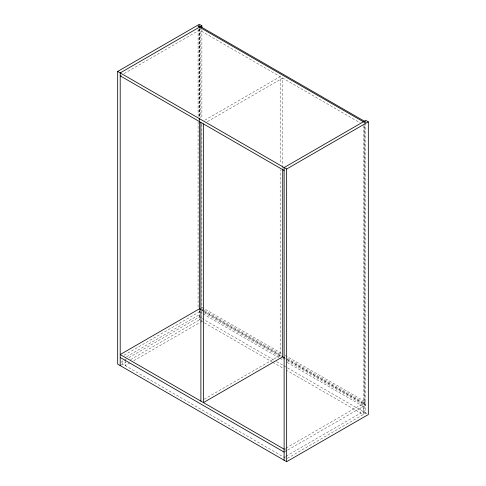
<?xml version="1.0" encoding="UTF-8"?>
<svg xmlns="http://www.w3.org/2000/svg" width="486" height="486" viewBox="0 0 486 486"><rect width="100%" height="100%" fill="white"/><g stroke="black" fill="none" stroke-linecap="round" stroke-linejoin="round"><path stroke-width="0.36" stroke-dasharray="2.43 1.82" d="M120.206 75.846L121.518 75.087M124.137 73.574L199.485 30.071L360.12 122.812M204.825 120.157L280.173 76.66L280.173 163.752M207.364 121.621L282.712 78.118L282.712 168.247M124.052 355.254L199.922 311.453M126.585 356.718L199.916 314.381M120.941 362.252L123.553 360.746M124.203 360.369L126.166 359.233M128.778 357.726L199.345 316.987L201.247 318.081M120.838 365.235L126.087 362.21M130.6 359.604L199.922 319.581M129.859 362.957L125.279 365.606L125.279 357.471M133.79 360.691L201.228 321.756M204.169 399.237L280.173 355.357L280.173 169.808M284.122 449.179L285.428 448.426M286.078 448.049L365.794 402.025L285.148 355.466M284.122 452.108L365.794 404.953L285.057 358.34M284.122 457.308L285.428 456.554M286.084 456.178L360.721 413.082L360.721 404.953M287.311 458.395L365.794 413.082L365.794 124.191M201.878 307.389L281.868 353.571M201.787 308.962L203.749 310.098M204.406 310.475L281.771 355.145M287.676 358.553L364.385 402.839M201.453 309.91L203.421 311.046M204.077 311.423L281.443 356.092M287.341 359.5L363.4 403.41M201.69 310.208L281.212 356.123M203.986 312.674L280.13 356.633M282.755 358.152L286.697 360.424M287.354 360.8L364.81 405.518L364.81 123.353M199.345 311.781L279.335 357.963M279.991 358.34L283.271 360.235M287.202 362.507L363.261 406.418L363.261 414.546L287.202 370.636M201.878 318.452L274.001 360.09M276.625 361.602L283.18 365.387M283.836 365.764L368.327 414.546M200.657 320.669L272.124 361.93M272.78 362.307L283.271 368.364M284.753 449.544L286.655 450.644M285.343 458.019L122.739 364.142L122.739 360.442M364.385 125.759L364.385 413.896M363.4 125.57L363.4 414.467M201.878 29.555L201.878 118.268M201.878 124.337L201.878 321.374M200.475 27.338L200.475 117.569M199.485 28.607L199.485 120.413M199.485 310.73L199.485 319.831M199.345 28.85L199.345 117.563M199.345 118.323L199.345 120.601M199.345 310.159L199.345 319.91M199.066 28.796L199.066 117.545M199.066 118.305L199.066 120.577M198.081 29.367L198.081 116.597M198.081 121.907L198.081 307.747"/><path stroke-width="0.73" d="M284.122 460.236L284.122 167.549L365.794 120.394L368.327 121.858L368.327 414.546L286.655 461.7L117.673 364.142L117.673 71.454L199.345 24.3L201.878 25.764L201.878 27.283M201.878 25.764L120.206 72.918L120.206 365.606M117.673 71.454L286.655 169.013L368.327 121.858M199.922 308.525L120.206 354.543L284.122 449.179M120.206 75.846L284.122 170.477M199.485 308.774L200.797 309.533M282.099 356.469L284.723 357.982M120.206 357.471L284.122 452.108M286.655 169.013L286.655 461.7M282.712 169L282.712 356.821L203.427 402.596L203.427 123.894M200.894 122.429L200.894 401.132M199.485 121.166L199.485 309.218M199.066 25.764L198.081 26.335L364.81 122.594L365.794 122.022L199.066 25.764"/></g></svg>
